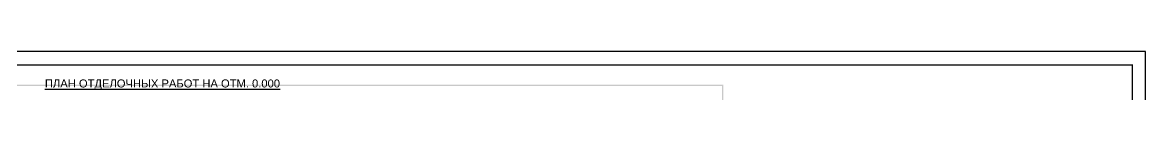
# Model space of a CAD drawing. Header units: millimetres. Extents: x -383313 to -161684, y -117025 to 99224.
# Drawn here: x -341310 to -299213, y 4576 to 6184 of the extents above; entities that cross this region are included whole.
import ezdxf

# ---------------------------------------------------------------- set-up
doc = ezdxf.new("R2010")
doc.units = ezdxf.units.MM
doc.header["$MEASUREMENT"] = 0
doc.layers.add('PDF_Solid Fills', color=7, linetype='Continuous')
doc.layers.add('PS_Формат документа', color=7, linetype='Continuous')
doc.styles.add('PSTUDIO', font='arial.ttf')

# ---------------------------------------------------------------- blocks, each defined once
blk = doc.blocks.new('A$Cf5759c35')
at = {"layer": 'PDF_Solid Fills', "color": 8, "lineweight": 13}
for points in [[(-13526, 23207), (-13475, 23156), (43421, 23207)], [(-13475, 23156), (43421, 23207), (43370, 23156)], [(43421, 23207), (43370, 23156), (43421, -17839)], [(43370, 23156), (43421, -17839), (43370, -17788)]]:
    blk.add_solid(points, dxfattribs=at)

msp = doc.modelspace()

# ---------------------------------------------------------------- linework, layer by layer
at = {"const_width": 50}
msp.add_lwpolyline([(-381312.5848, -52716.39333), (-299712.5848, -52716.39333), (-299712.5848, 5683.60667), (-381312.5848, 5683.60667)], close=True, dxfattribs=at)
at = {"layer": 'PS_Формат документа'}
msp.add_lwpolyline([(-383312.5848, -53216.39333), (-299212.5848, -53216.39333), (-299212.5848, 6183.60667), (-383312.5848, 6183.60667)], close=True, dxfattribs=at)

# ---------------------------------------------------------------- block references
at = {"ltscale": 100}
msp.add_blockref('A$Cf5759c35', (-358461.97282, -18264.93104), dxfattribs=at)

# ---------------------------------------------------------------- texts
at = {"color": 0, "insert": (-336062.02642, 4944.59622), "char_height": 300, "width": 10105.1196807, "attachment_point": 5, "line_spacing_factor": 0.85, "style": 'PSTUDIO'}
msp.add_mtext('\\pxl1,r1;{\\L\\C256;ПЛАН ОТДЕЛОЧНЫХ РАБОТ НА ОТМ. 0.000 }', dxfattribs=at)

doc.saveas('drawing.dxf')
